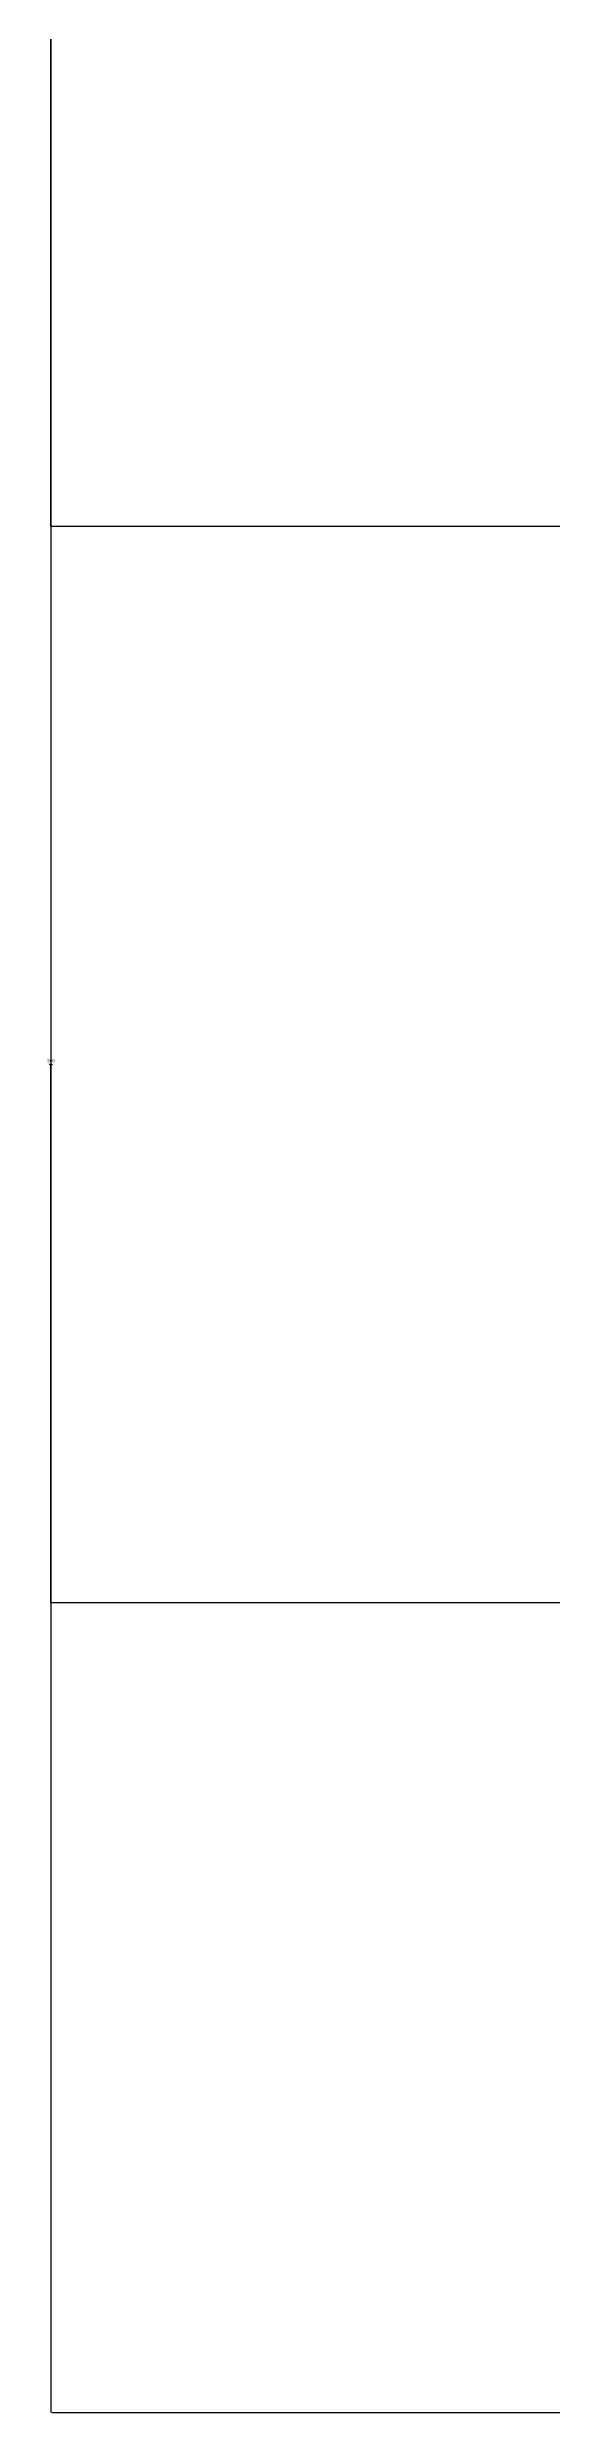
# Model space of a CAD drawing. Header units: metres. Extents: x 4568 to 182545, y -86951 to 35529.
# Drawn here: x 25852 to 26010, y -69135 to -68396 of the extents above; entities that cross this region are included whole.
import ezdxf

# ---------------------------------------------------------------- set-up
doc = ezdxf.new("R2010")
doc.units = ezdxf.units.M
for name, color, linetype in [('AXIS', 9, 'Continuous'), ('CCX', 7, 'Continuous'), ('LIS', 2, 'Continuous')]:
    doc.layers.add(name, color=color, linetype=linetype)
doc.dimstyles.get("Standard").update_dxf_attribs({"dimtxt": 2.5, "dimasz": 2.5, "dimexe": 1.25, "dimexo": 0.625, "dimtad": 1, "dimcen": 2.5, "dimazin": 3, "dimtfac": 1, "dimtmove": 0, "dimatfit": 3})

# ---------------------------------------------------------------- blocks, each defined once
blk = doc.blocks.new('_CLOSEDFILLED')
at = {"color": 0, "linetype": 'BYBLOCK'}
blk.add_solid([(-1, 0.2), (0, 0), (-1, -0.2)], dxfattribs=at)
blk = doc.blocks.new('*D511')
for p, q in [((25852.94, -68545.56), (25852.94, -68713.65)), ((25852.69, -68713.65), (25852.44, -68713.65)), ((25852.94, -68881.73), (25852.94, -68713.65)), ((25852.94, -68713.65), (25852.94, -68713.65)), ((25853.19, -68713.65), (25853.44, -68713.65))]:
    blk.add_line(p, q)
at = {"layer": 'Defpoints'}
for p in [(25852.94, -68545.56), (25852.94, -68713.65), (25852.94, -68881.73)]:
    blk.add_point(p, dxfattribs=at)
at = {"layer": 'CCX', "xscale": 0.25, "yscale": 0.25}
blk.add_blockref('_CLOSEDFILLED', (25852.94, -68713.65), dxfattribs=at)
at = {"layer": 'CCX', "xscale": 0.25, "yscale": 0.25, "rotation": 180}
blk.add_blockref('_CLOSEDFILLED', (25852.94, -68713.65), dxfattribs=at)
at = {"layer": 'CCX', "insert": (25852.94, -68712.525), "char_height": 1, "attachment_point": 5}
blk.add_mtext('500', dxfattribs=at)
blk = doc.blocks.new('*D513')
for p, q in [((25852.94, -68041.3), (25852.94, -68293.43)), ((25852.69, -68293.43), (25852.44, -68293.43)), ((25852.94, -68545.56), (25852.94, -68293.43)), ((25852.94, -68293.43), (25852.94, -68293.43)), ((25853.19, -68293.43), (25853.44, -68293.43))]:
    blk.add_line(p, q)
at = {"layer": 'Defpoints'}
for p in [(25852.94, -68041.3), (25852.94, -68293.43), (25852.94, -68545.56)]:
    blk.add_point(p, dxfattribs=at)
at = {"layer": 'CCX', "xscale": 0.25, "yscale": 0.25}
blk.add_blockref('_CLOSEDFILLED', (25852.94, -68293.43), dxfattribs=at)
at = {"layer": 'CCX', "xscale": 0.25, "yscale": 0.25, "rotation": 180}
blk.add_blockref('_CLOSEDFILLED', (25852.94, -68293.43), dxfattribs=at)
at = {"layer": 'CCX', "insert": (25852.94, -68292.305), "char_height": 1, "attachment_point": 5}
blk.add_mtext('750', dxfattribs=at)
blk = doc.blocks.new('*D516')
for p, q in [((25852.94, -68881.73), (25852.94, -69134.83)), ((26189.11, -68881.73), (26189.11, -69134.83)), ((25853.19, -69134.83), (26019.525, -69134.83)), ((26022.525, -69134.83), (26188.86, -69134.83))]:
    blk.add_line(p, q)
at = {"layer": 'Defpoints'}
for p in [(25852.94, -68881.73), (26189.11, -68881.73), (25852.94, -69134.83)]:
    blk.add_point(p, dxfattribs=at)
at = {"layer": 'CCX', "xscale": 0.25, "yscale": 0.25, "rotation": 180}
blk.add_blockref('_CLOSEDFILLED', (25852.94, -69134.83), dxfattribs=at)
at = {"layer": 'CCX', "xscale": 0.25, "yscale": 0.25}
blk.add_blockref('_CLOSEDFILLED', (26189.11, -69134.83), dxfattribs=at)
at = {"layer": 'CCX', "insert": (26021.025, -69134.83), "char_height": 1, "attachment_point": 5}
blk.add_mtext('500', dxfattribs=at)

msp = doc.modelspace()

# ---------------------------------------------------------------- linework, layer by layer
at = {"layer": 'AXIS'}
msp.add_line((25852.94, -68545.56), (28542.33, -68545.56), dxfattribs=at)
at = {"layer": 'LIS'}
for p, q in [((25852.94, -67200.86), (25852.94, -68881.73)), ((25852.94, -68881.73), (28542.33, -68881.73))]:
    msp.add_line(p, q, dxfattribs=at)

# ---------------------------------------------------------------- dimensions: what is measured, and where the dimension line sits
at = {"layer": 'CCX'}
for base, p1, p2, text, picture, middle in [((25852.94, -68293.43), (25852.94, -68545.56), (25852.94, -68041.3), '750', '*D513', (25852.94, -68292.305)), ((25852.94, -68713.65), (25852.94, -68881.73), (25852.94, -68545.56), '500', '*D511', (25852.94, -68712.525)), ((25852.94, -69134.83), (25852.94, -68881.73), (26189.11, -68881.73), '500', '*D516', (26021.025, -69134.83))]:
    dim = msp.add_linear_dim(base=base, p1=p1, p2=p2, text=text, dimstyle='Standard', dxfattribs=at)
    dim.commit()
    dim.dimension.update_dxf_attribs({"geometry": picture, "text_midpoint": middle})

doc.saveas('drawing.dxf')
